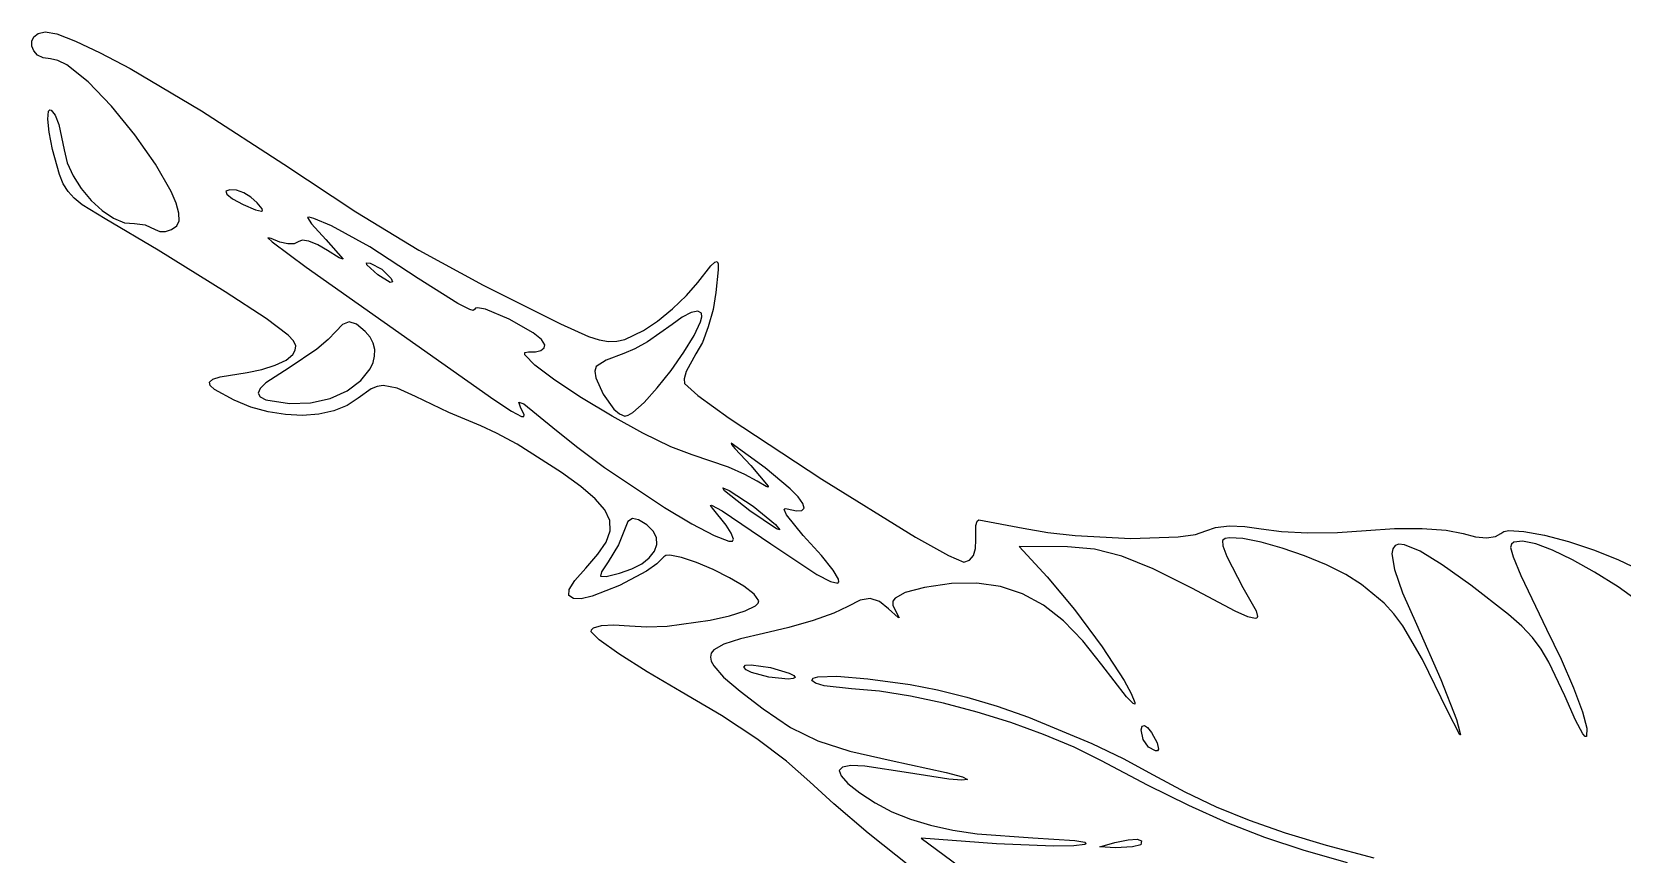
# Model space of a CAD drawing. Extents: x 9 to 1857, y 16 to 982.
# Drawn here: x 128.3 to 307.9, y 658.9 to 751.8 of the extents above; entities that cross this region are included whole.
import ezdxf

# ---------------------------------------------------------------- set-up
doc = ezdxf.new("R2010")
doc.units = 0

msp = doc.modelspace()

# ---------------------------------------------------------------- linework, layer by layer
at = {"layer": 'Layer 1'}
for p, q in [((128.340436, 750.203378), (128.342462, 750.762654)), ((128.342462, 750.762654), (128.582907, 751.264872)), ((128.582907, 751.264872), (129.075403, 751.64166)), ((129.075403, 751.64166), (129.83358, 751.82465)), ((129.83358, 751.82465), (131.179057, 751.587734)), ((131.179057, 751.587734), (133.290667, 750.780127)), ((133.290667, 750.780127), (136.074447, 749.453964)), ((128.563201, 749.655412), (128.340436, 750.203378)), ((128.997127, 749.187127), (128.563201, 749.655412)), ((129.628583, 748.866893), (128.997127, 749.187127)), ((130.44394, 748.76308), (129.628583, 748.866893)), ((136.074447, 749.453964), (139.43643, 747.66138)), ((131.287191, 748.595094), (130.44394, 748.76308)), ((132.299954, 748.076951), (131.287191, 748.595094)), ((134.694266, 746.174853), (132.299954, 748.076951)), ((139.43643, 747.66138), (147.519142, 742.885493)), ((137.34738, 743.426104), (134.694266, 746.174853)), ((130.158164, 741.971408), (130.235357, 742.849606)), ((130.308984, 740.48635), (130.158164, 741.971408)), ((130.235357, 742.849606), (130.360876, 743.015653)), ((130.360876, 743.015653), (130.5451, 742.97541)), ((130.5451, 742.97541), (130.979388, 742.395984)), ((130.979388, 742.395984), (131.395726, 741.354025)), ((139.979801, 740.200024), (137.34738, 743.426104)), ((147.519142, 742.885493), (156.78708, 736.86955)), ((130.68328, 738.53997), (130.308984, 740.48635)), ((131.395726, 741.354025), (131.98548, 738.47339)), ((142.312033, 736.865932), (139.979801, 740.200024)), ((131.454091, 735.687403), (130.68328, 738.53997)), ((131.98548, 738.47339), (132.325857, 737.029519)), ((132.325857, 737.029519), (132.998973, 735.549173)), ((144.064581, 733.793148), (142.312033, 736.865932)), ((156.78708, 736.86955), (164.931367, 731.495462)), ((131.894862, 734.647536), (131.454091, 735.687403)), ((132.438847, 733.777951), (131.894862, 734.647536)), ((132.998973, 735.549173), (133.93209, 734.108308)), ((133.135776, 733.013153), (132.438847, 733.777951)), ((134.035375, 732.287646), (133.135776, 733.013153)), ((133.93209, 734.108308), (135.052466, 732.782884)), ((135.052466, 732.782884), (136.287363, 731.648857)), ((144.63613, 732.470159), (144.064581, 733.793148)), ((150.71882, 733.98696), (150.248119, 733.808623)), ((150.248119, 733.808623), (150.347615, 733.466421)), ((150.347615, 733.466421), (151.008471, 732.970096)), ((151.445694, 733.930839), (150.71882, 733.98696)), ((150.71882, 733.98696), (150.71882, 733.98696)), ((151.008471, 732.970096), (152.22185, 732.32939)), ((152.266748, 733.635881), (151.445694, 733.930839)), ((153.08125, 733.150155), (152.266748, 733.635881)), ((153.78847, 732.52173), (153.08125, 733.150155)), ((136.6415, 730.69252), (134.035375, 732.287646)), ((136.287363, 731.648857), (137.564039, 730.782185)), ((144.957948, 731.350991), (144.63613, 732.470159)), ((144.995097, 730.48181), (144.957948, 731.350991)), ((152.22185, 732.32939), (153.582335, 731.728968)), ((153.582335, 731.728968), (154.275199, 731.558215)), ((154.333043, 731.821135), (153.78847, 732.52173)), ((154.275199, 731.558215), (154.381461, 731.635216)), ((154.381461, 731.635216), (154.333043, 731.821135)), ((159.664957, 730.902226), (159.454368, 730.8643)), ((160.182974, 730.742587), (159.664957, 730.902226)), ((164.931367, 731.495462), (172.028055, 727.17533)), ((142.591357, 727.163016), (136.6415, 730.69252)), ((137.564039, 730.782185), (138.809754, 730.258827)), ((138.809754, 730.258827), (139.95177, 730.15474)), ((139.95177, 730.15474), (141.129587, 730.022006)), ((141.129587, 730.022006), (142.25969, 729.494)), ((142.25969, 729.494), (142.792352, 729.276287)), ((142.792352, 729.276287), (143.43239, 729.281919)), ((143.43239, 729.281919), (144.099315, 729.497286)), ((144.099315, 729.497286), (144.71264, 729.90878)), ((144.71264, 729.90878), (144.995097, 730.48181)), ((159.454368, 730.8643), (159.925802, 730.124428)), ((159.925802, 730.124428), (161.53793, 728.38032)), ((162.17097, 729.90194), (160.182974, 730.742587)), ((166.503351, 727.525041), (162.17097, 729.90194)), ((155.3516, 728.45867), (154.980659, 728.567711)), ((154.980659, 728.567711), (155.474835, 728.097981)), ((156.343355, 728.063551), (155.3516, 728.45867)), ((155.474835, 728.097981), (159.337555, 725.220936)), ((157.248473, 727.865849), (156.343355, 728.063551)), ((157.966963, 727.877049), (157.248473, 727.865849)), ((158.39884, 728.10864), (157.966963, 727.877049)), ((158.852302, 728.290963), (158.39884, 728.10864)), ((159.629553, 728.16802), (158.852302, 728.290963)), ((160.621629, 727.771784), (159.629553, 728.16802)), ((161.71957, 727.13423), (160.621629, 727.771784)), ((161.53793, 728.38032), (163.479458, 726.143451)), ((171.9812, 723.96831), (166.503351, 727.525041)), ((150.1789, 722.45095), (142.591357, 727.163016)), ((163.056649, 726.273393), (161.71957, 727.13423)), ((163.479458, 726.143451), (163.056649, 726.273393)), ((166.162211, 725.487588), (166.136106, 725.730056)), ((166.136106, 725.730056), (166.54023, 725.70414)), ((166.54023, 725.70414), (167.866955, 725.013855)), ((172.028055, 727.17533), (179.317905, 723.193133)), ((205.011769, 725.385251), (205.447117, 725.818452)), ((205.447117, 725.818452), (205.714969, 725.895724)), ((205.714969, 725.895724), (205.839337, 725.603933)), ((205.839337, 725.603933), (205.844236, 724.929947)), ((159.337555, 725.220936), (180.5136, 710.30757)), ((167.39316, 724.37231), (166.162211, 725.487588)), ((168.82118, 723.523874), (167.39316, 724.37231)), ((167.39316, 724.37231), (167.39316, 724.37231)), ((167.866955, 725.013855), (168.91696, 723.94887)), ((168.91696, 723.94887), (169.060601, 723.570245)), ((176.440835, 721.117368), (171.9812, 723.96831)), ((203.54253, 723.5036), (205.011769, 725.385251)), ((205.844236, 724.929947), (205.59168, 722.38285)), ((154.809658, 719.444059), (150.1789, 722.45095)), ((169.060601, 723.570245), (168.82118, 723.523874)), ((179.317905, 723.193133), (188.04168, 718.83285)), ((200.684529, 720.516985), (202.267464, 722.030913)), ((202.267464, 722.030913), (203.54253, 723.5036)), ((205.59168, 722.38285), (205.257182, 720.443208)), ((177.808959, 720.448056), (176.440835, 721.117368)), ((178.186523, 720.353128), (177.808959, 720.448056)), ((178.32506, 720.43733), (178.186523, 720.353128)), ((178.422794, 720.594781), (178.32506, 720.43733)), ((178.676515, 720.64716), (178.422794, 720.594781)), ((179.563878, 720.480505), (178.676515, 720.64716)), ((182.241979, 719.368108), (179.563878, 720.480505)), ((198.995242, 719.139857), (200.684529, 720.516985)), ((202.788948, 720.129469), (201.778983, 719.603142)), ((203.557026, 720.285294), (202.788948, 720.129469)), ((203.97372, 720.02861), (203.557026, 720.285294)), ((205.257182, 720.443208), (204.720402, 718.48636)), ((157.300925, 717.562219), (154.809658, 719.444059)), ((163.421003, 718.775919), (162.65781, 717.96046)), ((164.16822, 719.051445), (163.421003, 718.775919)), ((164.991285, 718.787729), (164.16822, 719.051445)), ((165.98202, 717.98546), (164.991285, 718.787729)), ((184.95067, 717.800884), (182.241979, 719.368108)), ((188.04168, 718.83285), (191.209645, 717.415169)), ((197.40112, 718.07757), (198.995242, 719.139857)), ((200.63663, 718.74832), (197.861393, 716.788775)), ((201.778983, 719.603142), (200.63663, 718.74832)), ((203.138648, 717.53491), (203.861889, 719.07687)), ((203.861889, 719.07687), (204.00467, 719.640491)), ((203.97372, 720.02857), (203.97372, 720.02861)), ((204.00467, 719.640491), (203.97372, 720.02857)), ((204.720402, 718.48636), (204.055355, 716.740345)), ((157.895926, 716.902423), (157.300925, 717.562219)), ((158.138067, 716.354965), (157.895926, 716.902423)), ((161.811578, 717.052143), (160.540688, 715.97802)), ((162.65781, 717.96046), (161.811578, 717.052143)), ((166.537914, 717.32585), (165.98201, 717.98547)), ((165.98201, 717.98547), (165.98202, 717.98546)), ((166.893484, 716.633974), (166.537914, 717.32585)), ((167.060488, 715.921047), (166.893484, 716.633974)), ((185.876271, 717.065696), (184.95067, 717.800884)), ((186.28126, 716.47958), (185.876271, 717.065696)), ((191.209645, 717.415169), (192.408513, 717.027914)), ((192.408513, 717.027914), (193.445619, 716.847386)), ((193.445619, 716.847386), (194.392197, 716.867836)), ((194.392197, 716.867836), (195.319484, 717.083516)), ((195.319484, 717.083516), (197.40112, 718.07757)), ((197.861393, 716.788775), (196.419036, 716.006872)), ((201.971014, 715.626513), (203.138648, 717.53491)), ((204.055355, 716.740345), (203.33605, 715.4332)), ((155.82452, 714.149153), (157.050437, 714.740585)), ((157.050437, 714.740585), (157.80645, 715.37183)), ((160.540688, 715.97802), (157.41327, 713.86931)), ((157.80645, 715.37183), (158.088018, 715.863536)), ((158.088018, 715.863536), (158.138067, 716.354965)), ((166.875861, 714.476867), (167.050692, 715.198276)), ((167.050692, 715.198276), (167.060488, 715.921047)), ((184.007855, 715.606037), (184.43133, 715.67001)), ((184.012915, 715.316257), (184.007855, 715.606037)), ((185.12165, 714.177049), (184.012915, 715.316257)), ((184.43133, 715.67001), (185.204314, 715.677521)), ((185.204314, 715.677521), (185.810765, 715.832661)), ((185.810765, 715.832661), (186.189981, 716.108868)), ((186.189981, 716.108868), (186.28126, 716.47958)), ((193.186173, 714.72869), (192.06898, 714.01786)), ((195.17896, 715.49904), (193.186173, 714.72869)), ((196.419036, 716.006872), (195.17896, 715.49904)), ((200.526005, 713.575501), (201.971014, 715.626513)), ((203.33605, 715.4332), (202.228857, 713.436834)), ((149.623113, 712.860716), (152.64094, 713.35096)), ((152.64094, 713.35096), (154.298191, 713.663841)), ((154.298191, 713.663841), (155.82452, 714.149153)), ((157.41327, 713.86931), (154.777915, 712.162614)), ((165.47883, 712.432876), (166.547763, 713.768027)), ((166.547763, 713.768027), (166.875861, 714.476867)), ((187.383558, 712.487922), (185.12165, 714.177049)), ((192.06898, 714.01786), (191.924478, 713.481661)), ((191.924478, 713.481661), (192.039803, 712.72162)), ((198.970639, 711.605698), (200.526005, 713.575501)), ((202.228857, 713.436834), (201.992097, 712.623908)), ((148.41594, 712.265508), (148.797264, 712.584965)), ((148.471001, 711.884879), (148.41594, 712.265508)), ((148.954309, 711.425615), (148.471001, 711.884879)), ((148.797264, 712.584965), (149.623113, 712.860716)), ((151.17311, 710.20132), (148.954309, 711.425615)), ((154.119752, 711.516331), (153.901318, 710.990783)), ((154.777915, 712.162614), (154.119752, 711.516331)), ((162.019473, 710.406476), (163.938023, 711.282476)), ((163.938023, 711.282476), (165.47883, 712.432876)), ((166.647249, 711.487221), (165.18521, 710.45039)), ((167.324928, 711.754972), (166.647249, 711.487221)), ((168.016812, 711.856976), (167.324928, 711.754972)), ((169.592487, 711.567829), (168.016812, 711.856976)), ((171.67286, 710.62795), (169.592487, 711.567829)), ((190.424659, 710.484414), (187.383558, 712.487922)), ((192.039803, 712.72162), (192.84454, 710.884374)), ((197.471934, 709.940927), (198.970639, 711.605698)), ((201.992097, 712.623908), (202.02396, 712.08114)), ((202.02396, 712.08114), (203.553656, 710.72272)), ((153.067381, 709.428574), (151.17311, 710.20132)), ((155.025064, 708.88736), (153.067381, 709.428574)), ((153.901318, 710.990783), (154.122652, 710.572985)), ((154.122652, 710.572985), (154.783796, 710.249957)), ((154.783796, 710.249957), (157.42567, 709.83628)), ((157.42567, 709.83628), (159.817312, 709.894527)), ((159.817312, 709.894527), (162.019473, 710.406476)), ((163.941155, 709.62186), (162.447912, 709.019305)), ((165.18521, 710.45039), (163.941155, 709.62186)), ((175.444112, 708.814314), (171.67286, 710.62795)), ((180.5136, 710.30757), (182.52273, 708.965235)), ((183.52946, 709.4177), (183.323054, 709.999234)), ((183.323054, 709.999234), (183.901514, 709.789328)), ((183.95343, 708.543093), (183.52946, 709.4177)), ((183.901514, 709.789328), (187.18689, 707.13625)), ((193.870975, 708.402061), (190.424659, 710.484414)), ((192.84454, 710.884374), (194.072397, 709.214848)), ((196.196909, 708.80501), (197.471934, 709.940927)), ((203.553656, 710.72272), (207.088675, 708.192904)), ((156.994058, 708.576753), (155.025064, 708.88736)), ((158.922264, 708.495825), (156.994058, 708.576753)), ((160.757582, 708.643651), (158.922264, 708.495825)), ((162.447912, 709.019305), (160.757582, 708.643651)), ((179.02644, 707.30085), (175.444112, 708.814314)), ((182.52273, 708.965235), (183.643596, 708.384674)), ((183.643596, 708.384674), (183.895065, 708.372936)), ((183.895065, 708.372936), (183.95343, 708.543093)), ((197.348528, 706.476402), (193.870975, 708.402061)), ((194.072397, 709.214848), (194.716622, 708.664458)), ((194.716622, 708.664458), (195.31258, 708.42177)), ((195.31258, 708.42177), (195.695469, 708.505316)), ((195.695469, 708.505316), (196.196909, 708.80501)), ((207.088675, 708.192904), (217.545099, 701.298139)), ((180.812835, 706.485058), (179.02644, 707.30085)), ((183.128055, 705.224616), (180.812835, 706.485058)), ((187.18689, 707.13625), (189.827422, 704.965553)), ((200.483339, 704.942972), (197.348528, 706.476402)), ((188.14779, 702.05792), (183.128055, 705.224616)), ((189.827422, 704.965553), (192.993746, 702.621173)), ((202.90143, 704.03731), (200.483339, 704.942972)), ((207.007441, 702.645761), (202.90143, 704.03731)), ((211.15616, 702.56159), (207.300064, 705.35329)), ((207.300064, 705.35329), (207.330108, 705.213006)), ((207.330108, 705.213006), (207.721528, 704.743314)), ((207.721528, 704.743314), (209.51599, 702.82746)), ((192.993746, 702.621173), (199.798645, 698.096665)), ((208.849214, 701.829867), (207.007441, 702.645761)), ((209.51599, 702.82746), (211.504319, 700.508043)), ((213.977275, 700.20514), (211.15616, 702.56159)), ((190.331273, 700.464169), (188.14779, 702.05792)), ((191.955576, 699.0707), (190.331273, 700.464169)), ((210.22957, 701.06399), (208.849214, 701.829867)), ((211.267718, 700.444176), (210.22957, 701.06399)), ((211.4871, 700.388451), (211.267718, 700.444176)), ((211.504319, 700.508043), (211.4871, 700.388451)), ((217.545099, 701.298139), (228.134053, 694.754949)), ((193.037327, 697.811941), (191.955576, 699.0707)), ((206.568181, 699.982991), (206.364194, 700.317978)), ((206.364194, 700.317978), (207.0743, 700.01864)), ((209.41166, 697.71271), (206.568181, 699.982991)), ((207.0743, 700.01864), (209.80299, 698.242583)), ((214.864731, 699.276689), (213.977275, 700.20514)), ((215.388754, 698.542138), (214.864731, 699.276689)), ((193.593149, 696.622321), (193.037327, 697.811941)), ((196.150744, 696.838984), (195.651454, 696.525012)), ((196.855449, 696.705369), (196.150744, 696.838984)), ((199.798645, 698.096665), (202.884659, 696.259186)), ((204.975234, 698.307456), (205.092711, 698.351223)), ((205.21586, 697.99964), (204.975234, 698.307456)), ((205.092711, 698.351223), (206.293879, 697.712393)), ((206.762289, 696.081495), (205.21586, 697.99964)), ((206.293879, 697.712393), (211.80442, 693.9898)), ((212.41791, 695.662814), (209.41166, 697.71271)), ((209.41166, 697.71271), (209.41166, 697.71271)), ((209.80299, 698.242583), (212.30311, 696.15703)), ((213.311391, 697.859944), (213.3978, 697.976415)), ((213.546208, 697.258965), (213.311391, 697.859944)), ((213.3978, 697.976415), (213.62998, 697.95368)), ((215.43867, 694.93189), (213.546208, 697.258965)), ((213.62998, 697.95368), (214.669955, 697.707257)), ((214.669955, 697.707257), (215.302391, 697.736884)), ((215.302391, 697.736884), (215.538316, 698.022023)), ((215.538316, 698.022023), (215.388754, 698.542138)), ((193.193509, 694.188217), (193.639668, 695.43627)), ((193.639668, 695.43627), (193.593149, 696.622321)), ((195.32259, 695.75821), (194.572533, 693.87118)), ((195.651454, 696.525012), (195.32259, 695.75821)), ((197.80056, 696.12941), (196.855449, 696.705369)), ((198.515058, 695.433499), (197.80056, 696.12941)), ((197.80056, 696.12941), (197.80056, 696.12941)), ((198.882644, 694.684378), (198.515058, 695.433499)), ((202.884659, 696.259186), (205.391342, 694.933324)), ((207.293815, 695.191935), (206.762289, 696.081495)), ((207.56159, 694.50175), (207.293815, 695.191935)), ((212.30311, 696.15703), (212.798079, 695.566386)), ((212.798079, 695.566386), (212.41791, 695.662814)), ((234.92485, 694.43186), (234.947226, 696.05945)), ((234.947226, 696.05945), (235.078175, 696.54416)), ((235.078175, 696.54416), (235.27369, 696.70982)), ((235.27369, 696.70982), (240.28483, 695.75142)), ((240.28483, 695.75142), (243.079675, 695.278683)), ((243.079675, 695.278683), (246.145937, 694.925956)), ((257.794853, 694.762008), (259.720477, 695.044479)), ((259.720477, 695.044479), (260.91843, 695.46102)), ((260.91843, 695.46102), (261.990283, 695.839268)), ((261.990283, 695.839268), (263.522661, 696.006953)), ((263.522661, 696.006953), (265.311061, 695.956833)), ((265.311061, 695.956833), (267.15098, 695.68167)), ((267.15098, 695.68167), (269.43583, 695.374482)), ((269.43583, 695.374482), (272.435662, 695.237153)), ((272.435662, 695.237153), (275.760954, 695.275762)), ((275.760954, 695.275762), (279.02218, 695.49639)), ((279.02218, 695.49639), (282.208957, 695.703204)), ((282.208957, 695.703204), (285.331526, 695.7042)), ((285.331526, 695.7042), (288.031322, 695.511201)), ((288.031322, 695.511201), (289.94978, 695.13603)), ((289.94978, 695.13603), (291.341671, 694.790627)), ((293.608364, 694.79963), (294.20398, 695.15293)), ((294.20398, 695.15293), (294.537145, 695.373455)), ((294.537145, 695.373455), (295.104527, 695.481187)), ((295.104527, 695.481187), (296.828498, 695.392226)), ((296.828498, 695.392226), (299.149005, 694.953949)), ((192.271298, 692.812591), (193.193509, 694.188217)), ((194.572533, 693.87118), (193.43603, 691.93291)), ((198.641941, 693.141005), (198.919534, 693.910671)), ((198.919534, 693.910671), (198.882644, 694.684378)), ((205.391342, 694.933324), (207.042412, 694.290404)), ((207.042412, 694.290404), (207.460755, 694.278586)), ((207.460755, 694.278586), (207.56159, 694.50175)), ((211.80442, 693.9898), (216.984715, 690.539332)), ((217.500549, 692.6703), (215.43865, 694.93193)), ((215.43865, 694.93193), (215.43867, 694.93189)), ((228.134053, 694.754949), (231.834736, 692.664603)), ((234.663621, 692.675148), (234.902596, 693.442505)), ((234.902596, 693.442505), (234.92485, 694.43186)), ((245.29122, 693.63497), (239.81472, 693.69237)), ((239.81472, 693.69237), (242.98508, 690.24106)), ((248.327179, 693.381642), (245.29122, 693.63497)), ((246.145937, 694.925956), (252.42665, 694.589903)), ((251.428776, 692.604445), (248.327179, 693.381642)), ((252.42665, 694.589903), (257.794853, 694.762008)), ((263.082532, 694.572051), (262.78866, 694.37134)), ((262.78866, 694.37134), (262.825168, 693.747024)), ((262.825168, 693.747024), (263.273385, 692.535395)), ((263.582187, 694.668594), (263.082532, 694.572051)), ((265.101064, 694.580075), (263.582187, 694.668594)), ((267.149726, 694.167578), (265.101064, 694.580075)), ((269.532605, 693.492899), (267.149726, 694.167578)), ((272.054135, 692.617832), (269.532605, 693.492899)), ((282.005916, 693.435801), (281.905361, 692.86823)), ((282.27474, 693.792637), (282.005916, 693.435801)), ((282.71472, 693.940795), (282.27474, 693.792637)), ((283.328741, 693.88233), (282.71472, 693.940795)), ((285.090449, 693.153753), (283.328741, 693.88233)), ((291.341671, 694.790627), (292.60773, 694.678678)), ((292.60773, 694.678678), (293.608364, 694.79963)), ((295.427247, 693.936205), (295.3192, 693.57811)), ((295.3192, 693.57811), (295.620078, 692.500046)), ((295.695271, 694.171514), (295.427247, 693.936205)), ((296.667949, 694.292409), (295.695271, 694.171514)), ((298.150633, 693.978061), (296.667949, 694.292409)), ((300.056723, 693.265735), (298.150633, 693.978061)), ((299.149005, 694.953949), (301.83916, 694.234256)), ((302.299615, 692.192699), (300.056723, 693.265735)), ((301.83916, 694.234256), (304.672073, 693.301051)), ((304.672073, 693.301051), (307.420857, 692.222233)), ((190.88966, 691.24382), (192.271298, 692.812591)), ((193.43603, 691.93291), (192.682769, 690.822521)), ((196.084421, 691.142507), (197.20817, 691.728298)), ((197.20817, 691.728298), (198.066082, 692.404005)), ((198.917977, 691.741679), (197.740672, 690.90565)), ((198.066082, 692.404005), (198.641941, 693.141005)), ((199.68838, 692.50603), (198.917977, 691.741679)), ((199.946401, 692.65943), (199.68838, 692.50603)), ((200.38261, 692.694127), (199.946401, 692.65943)), ((201.684073, 692.45618), (200.38261, 692.694127)), ((203.381722, 691.889724), (201.684073, 692.45618)), ((205.264507, 691.092298), (203.381722, 691.889724)), ((218.835198, 691.019042), (217.500549, 692.6703)), ((231.834736, 692.664603), (233.59636, 691.92144)), ((233.59636, 691.92144), (234.223138, 692.158542)), ((234.223138, 692.158542), (234.663621, 692.675148)), ((254.970671, 691.179165), (251.428776, 692.604445)), ((263.273385, 692.535395), (265.10178, 689.04849)), ((274.518748, 691.604173), (272.054135, 692.617832)), ((276.730879, 690.513718), (274.518748, 691.604173)), ((281.905361, 692.86823), (282.197521, 691.092661)), ((287.582947, 691.623351), (285.090449, 693.153753)), ((290.82932, 689.30757), (287.582947, 691.623351)), ((295.620078, 692.500046), (296.487951, 690.40234)), ((304.79271, 690.796218), (302.299615, 692.192699)), ((307.420857, 692.222233), (309.858622, 691.065706)), ((189.034254, 688.83187), (189.660583, 689.841471)), ((189.660583, 689.841471), (190.88966, 691.24382)), ((192.682769, 690.822521), (192.569629, 690.316324)), ((192.569629, 690.316324), (193.208444, 690.304007)), ((193.208444, 690.304007), (194.71105, 690.67526)), ((197.740672, 690.90565), (194.692582, 689.262463)), ((194.71105, 690.67526), (196.084421, 691.142507)), ((207.121384, 690.161435), (205.264507, 691.092298)), ((208.741303, 689.194674), (207.121384, 690.161435)), ((216.984715, 690.539332), (218.517355, 689.7383)), ((218.517355, 689.7383), (219.33943, 689.551961)), ((219.446768, 689.979235), (218.835198, 691.019042)), ((219.33943, 689.551961), (219.482702, 689.688964)), ((219.482702, 689.688964), (219.446768, 689.979235)), ((242.98508, 690.24106), (246.073558, 686.55554)), ((259.32752, 688.98159), (254.970671, 691.179165)), ((278.49496, 689.40826), (276.730879, 690.513718)), ((282.197521, 691.092661), (283.128135, 688.449486)), ((296.487951, 690.40234), (299.39032, 684.35812)), ((307.449405, 689.11356), (304.79271, 690.796218)), ((188.991483, 688.167007), (189.034254, 688.83187)), ((189.51308, 687.79887), (188.991483, 688.167007)), ((190.363854, 687.784482), (189.51308, 687.79887)), ((191.598567, 688.064268), (190.363854, 687.784482)), ((194.692582, 689.262463), (191.598567, 688.064268)), ((209.913217, 688.28955), (208.741303, 689.194674)), ((210.42608, 687.5436), (209.913217, 688.28955)), ((223.012971, 687.795131), (221.860413, 687.603139)), ((224.052387, 687.478783), (223.012971, 687.795131)), ((225.810389, 687.864886), (225.575581, 687.491688)), ((226.967867, 688.494483), (225.810389, 687.864886)), ((229.12964, 689.05656), (226.967867, 688.494483)), ((232.195934, 689.516155), (229.12964, 689.05656)), ((235.045254, 689.556687), (232.195934, 689.516155)), ((237.705965, 689.165772), (235.045254, 689.556687)), ((240.206435, 688.331027), (237.705965, 689.165772)), ((242.575031, 687.04007), (240.206435, 688.331027)), ((264.23267, 686.397413), (259.32752, 688.98159)), ((265.10178, 689.04849), (266.578463, 686.424592)), ((281.041612, 687.275087), (278.49496, 689.40826)), ((283.128135, 688.449486), (284.67412, 684.92226)), ((295.09598, 686.00464), (290.82932, 689.30757)), ((310.1831, 687.18199), (307.449405, 689.11356)), ((207.136556, 685.861749), (208.901957, 686.413448)), ((208.901957, 686.413448), (210.061446, 686.98631)), ((210.061446, 686.98631), (210.354929, 687.269197)), ((210.354929, 687.269197), (210.42608, 687.5436)), ((218.895406, 686.151835), (216.572946, 685.323804)), ((220.48269, 686.90916), (218.895406, 686.151835)), ((221.860413, 687.603139), (220.48269, 686.90916)), ((225.09068, 686.64774), (224.052387, 687.478783)), ((226.169376, 685.65512), (225.09068, 686.64774)), ((225.575581, 687.491688), (225.552631, 687.061914)), ((225.552631, 687.061914), (226.09002, 685.97971)), ((244.840119, 685.280517), (242.575031, 687.04007)), ((246.073558, 686.55554), (249.182465, 682.348654)), ((265.650681, 685.753591), (264.23267, 686.397413)), ((266.578463, 686.424592), (266.75591, 685.766396)), ((282.117004, 686.096304), (281.041612, 687.275087)), ((283.149863, 684.711157), (282.117004, 686.096304)), ((296.593083, 684.671106), (295.09598, 686.00464)), ((191.51381, 684.05057), (191.55162, 684.287889)), ((191.55162, 684.287889), (191.768354, 684.486206)), ((191.768354, 684.486206), (192.667716, 684.755079)), ((192.667716, 684.755079), (194.070143, 684.83567)), ((194.070143, 684.83567), (195.83388, 684.70646)), ((195.83388, 684.70646), (197.794694, 684.601305)), ((197.794694, 684.601305), (200.094312, 684.700992)), ((200.094312, 684.700992), (204.954186, 685.36795)), ((204.954186, 685.36795), (207.136556, 685.861749)), ((213.827414, 684.525239), (210.97091, 683.85631)), ((216.572946, 685.323804), (213.827414, 684.525239)), ((226.09002, 685.97971), (226.290854, 685.641802)), ((226.290854, 685.641802), (226.169376, 685.65512)), ((247.030066, 683.039985), (244.840119, 685.280517)), ((266.469205, 685.54299), (265.650681, 685.753591)), ((266.674806, 685.600393), (266.469205, 685.54299)), ((266.75591, 685.766396), (266.674806, 685.600393)), ((285.356239, 680.927079), (283.149863, 684.711157)), ((284.67412, 684.92226), (287.441663, 678.650754)), ((297.789784, 683.403532), (296.593083, 684.671106)), ((299.39032, 684.35812), (301.027508, 680.972422)), ((192.400635, 683.131565), (191.51381, 684.05057)), ((194.608919, 681.546593), (192.400635, 683.131565)), ((206.472822, 682.668484), (205.345946, 682.000517)), ((208.347673, 683.265511), (206.472822, 682.668484)), ((210.97091, 683.85631), (208.347673, 683.265511)), ((249.17324, 680.30609), (247.030066, 683.039985)), ((298.778896, 682.092426), (297.789784, 683.403532)), ((197.805799, 679.518178), (194.608919, 681.546593)), ((205.06287, 681.61971), (204.966634, 681.196901)), ((204.966634, 681.196901), (205.057186, 680.724003)), ((205.057186, 680.724003), (205.334475, 680.192925)), ((205.345946, 682.000517), (205.06287, 681.61971)), ((249.182465, 682.348654), (251.667583, 678.54312)), ((288.19727, 675.13346), (285.356239, 680.927079)), ((299.653231, 680.628293), (298.778896, 682.092426)), ((301.42882, 676.80297), (299.653231, 680.628293)), ((301.027508, 680.972422), (302.427059, 677.732051)), ((201.65841, 677.26885), (197.805799, 679.518178)), ((205.334475, 680.192925), (206.449058, 678.923878)), ((206.449058, 678.923878), (208.309974, 677.32505)), ((208.73306, 680.06346), (208.934347, 680.26626)), ((208.994514, 679.766758), (208.73306, 680.06346)), ((208.934347, 680.26626), (209.570837, 680.322547)), ((209.618006, 679.454796), (208.994514, 679.766758)), ((209.570837, 680.322547), (211.75302, 680.00346)), ((211.57774, 678.93341), (209.618006, 679.454796)), ((211.57774, 678.93339), (211.57774, 678.93341)), ((213.754436, 678.704126), (211.57774, 678.93339)), ((211.75302, 680.00346), (213.86402, 679.373117)), ((213.86402, 679.373117), (214.373957, 679.106791)), ((214.523844, 678.895354), (214.316422, 678.755551)), ((214.373957, 679.106791), (214.523844, 678.895354)), ((216.43271, 678.55054), (216.574965, 678.807859)), ((216.574965, 678.807859), (217.100423, 678.973566)), ((217.100423, 678.973566), (219.244255, 679.032566)), ((219.244255, 679.032566), (222.750814, 678.732378)), ((251.940703, 676.708197), (249.17324, 680.30609)), ((206.20343, 674.58541), (201.65841, 677.26885)), ((208.309974, 677.32505), (210.91681, 675.33173)), ((214.316422, 678.755551), (213.754436, 678.704126)), ((216.826515, 678.241224), (216.43271, 678.55054)), ((217.798754, 677.960131), (216.826515, 678.241224)), ((220.89309, 677.60652), (217.798754, 677.960131)), ((224.071746, 677.330592), (220.89309, 677.60652)), ((222.750814, 678.732378), (227.50671, 678.07784)), ((227.572671, 676.779083), (224.071746, 677.330592)), ((227.50671, 678.07784), (230.613336, 677.490205)), ((230.613336, 677.490205), (233.912025, 676.669908)), ((251.667583, 678.54312), (252.474901, 677.079211)), ((252.474901, 677.079211), (252.88469, 676.06166)), ((287.441663, 678.650754), (289.19222, 674.13016)), ((302.427059, 677.732051), (303.44038, 675.00454)), ((210.91681, 675.33173), (214.017156, 673.243862)), ((231.284804, 675.983983), (227.572671, 676.779083)), ((235.097081, 674.977282), (231.284804, 675.983983)), ((233.912025, 676.669908), (237.353352, 675.635285)), ((237.353352, 675.635285), (240.887893, 674.404671)), ((252.701524, 675.946377), (251.940703, 676.708197)), ((252.872926, 675.885677), (252.701524, 675.946377)), ((252.88469, 676.06166), (252.872926, 675.885677)), ((302.657288, 674.060563), (301.42882, 676.80297)), ((210.18817, 671.961839), (206.20343, 674.58541)), ((238.898441, 673.790971), (235.097081, 674.977282)), ((242.577821, 672.457038), (238.898441, 673.790971)), ((240.887893, 674.404671), (248.038919, 671.428819)), ((253.718233, 673.393705), (253.968476, 673.4713)), ((253.968476, 673.4713), (254.326534, 673.23226)), ((289.596594, 672.397387), (288.19727, 675.13346)), ((289.19222, 674.13016), (289.602737, 672.722444)), ((303.484653, 672.534636), (302.657288, 674.060563)), ((303.44038, 675.00454), (303.91888, 673.15742)), ((213.539805, 669.449123), (210.18817, 671.961839)), ((214.017156, 673.243862), (217.091421, 671.728215)), ((217.091421, 671.728215), (220.690156, 670.563651)), ((246.024158, 671.007474), (242.577821, 672.457038)), ((253.60613, 672.99142), (253.718233, 673.393705)), ((253.814829, 671.865709), (253.60613, 672.99142)), ((254.42414, 671.01161), (253.814829, 671.865709)), ((254.326534, 673.23226), (254.76208, 672.68464)), ((254.76208, 672.68464), (255.409895, 671.515513)), ((289.653889, 672.422424), (289.596594, 672.397387)), ((289.602737, 672.722444), (289.653889, 672.422424)), ((303.746578, 672.229821), (303.484653, 672.534636)), ((303.906616, 672.231489), (303.746578, 672.229821)), ((303.91888, 673.15742), (303.906616, 672.231489)), ((220.690156, 670.563651), (225.36391, 669.52903)), ((249.12639, 669.47427), (246.024158, 671.007474)), ((248.038919, 671.428819), (251.556556, 669.720252)), ((255.223295, 670.591725), (254.42414, 671.01161)), ((254.42414, 671.01161), (254.42414, 671.01161)), ((255.449714, 670.618591), (255.223295, 670.591725)), ((255.409895, 671.515513), (255.557756, 670.788784)), ((255.557756, 670.788784), (255.449714, 670.618591)), ((216.18551, 667.09825), (213.539805, 669.449123)), ((219.870883, 668.769511), (219.50287, 668.384921)), ((219.50287, 668.384921), (219.714328, 667.773212)), ((220.8277, 668.930829), (219.870883, 668.769511)), ((222.382658, 668.87272), (220.8277, 668.930829)), ((227.32434, 668.11361), (222.382658, 668.87272)), ((225.36391, 669.52903), (231.600073, 668.173086)), ((231.903971, 667.389022), (227.32434, 668.11361)), ((231.600073, 668.173086), (233.421768, 667.658556)), ((254.324442, 666.723868), (249.12639, 669.47427)), ((251.556556, 669.720252), (254.96971, 667.88904)), ((218.886283, 664.623063), (216.18551, 667.09825)), ((219.714328, 667.773212), (220.49592, 666.930537)), ((220.49592, 666.930537), (221.83831, 665.85305)), ((233.372474, 667.270662), (231.903971, 667.389022)), ((234.00132, 667.34839), (233.372474, 667.270662)), ((233.421768, 667.658556), (234.00132, 667.34839)), ((258.967653, 664.423444), (254.324442, 666.723868)), ((254.96971, 667.88904), (258.515589, 665.982285)), ((222.793846, 661.306075), (218.886283, 664.623063)), ((221.83831, 665.85305), (223.565868, 664.71309)), ((223.565868, 664.71309), (225.46014, 663.727741)), ((258.515589, 665.982285), (262.059389, 664.292505)), ((225.46014, 663.727741), (227.539787, 662.892168)), ((227.539787, 662.892168), (229.823468, 662.201537)), ((263.301882, 662.484239), (258.967653, 664.423444)), ((262.059389, 664.292505), (265.784073, 662.760375)), ((265.784073, 662.760375), (269.872603, 661.326571)), ((232.13591, 653.88145), (222.793846, 661.306075)), ((229.823468, 662.201537), (232.329841, 661.651013)), ((232.329841, 661.651013), (235.077566, 661.23576)), ((235.077566, 661.23576), (241.37171, 660.79173)), ((267.57299, 660.817495), (263.301882, 662.484239)), ((269.872603, 661.326571), (274.507939, 659.93177)), ((237.28631, 660.11341), (228.77739, 660.72831)), ((228.77739, 660.72831), (233.95599, 656.90378)), ((243.723069, 659.83835), (237.28631, 660.11341)), ((241.37171, 660.79173), (246.123343, 660.484631)), ((246.01373, 659.878541), (243.723069, 659.83835)), ((247.25, 660.04041), (246.01373, 659.878541)), ((246.123343, 660.484631), (247.236234, 660.267335)), ((247.236234, 660.267335), (247.392563, 660.153535)), ((247.392563, 660.153535), (247.25, 660.04041)), ((248.954098, 659.74372), (250.61481, 660.25659)), ((250.72267, 659.65151), (248.954098, 659.74372)), ((250.61481, 660.25659), (252.141724, 660.566358)), ((252.616031, 659.756445), (250.72267, 659.65151)), ((250.72267, 659.65151), (250.72267, 659.65151)), ((252.141724, 660.566358), (253.168896, 660.62408)), ((253.55018, 659.99866), (252.616031, 659.756445)), ((253.168896, 660.62408), (253.652868, 660.433575)), ((253.652868, 660.433575), (253.55018, 659.99866)), ((272.026835, 659.334454), (267.57299, 660.817495)), ((276.909278, 657.946358), (272.026835, 659.334454)), ((274.507939, 659.93177), (279.873045, 658.516647))]:
    msp.add_line(p, q, dxfattribs=at)

doc.saveas('drawing.dxf')
